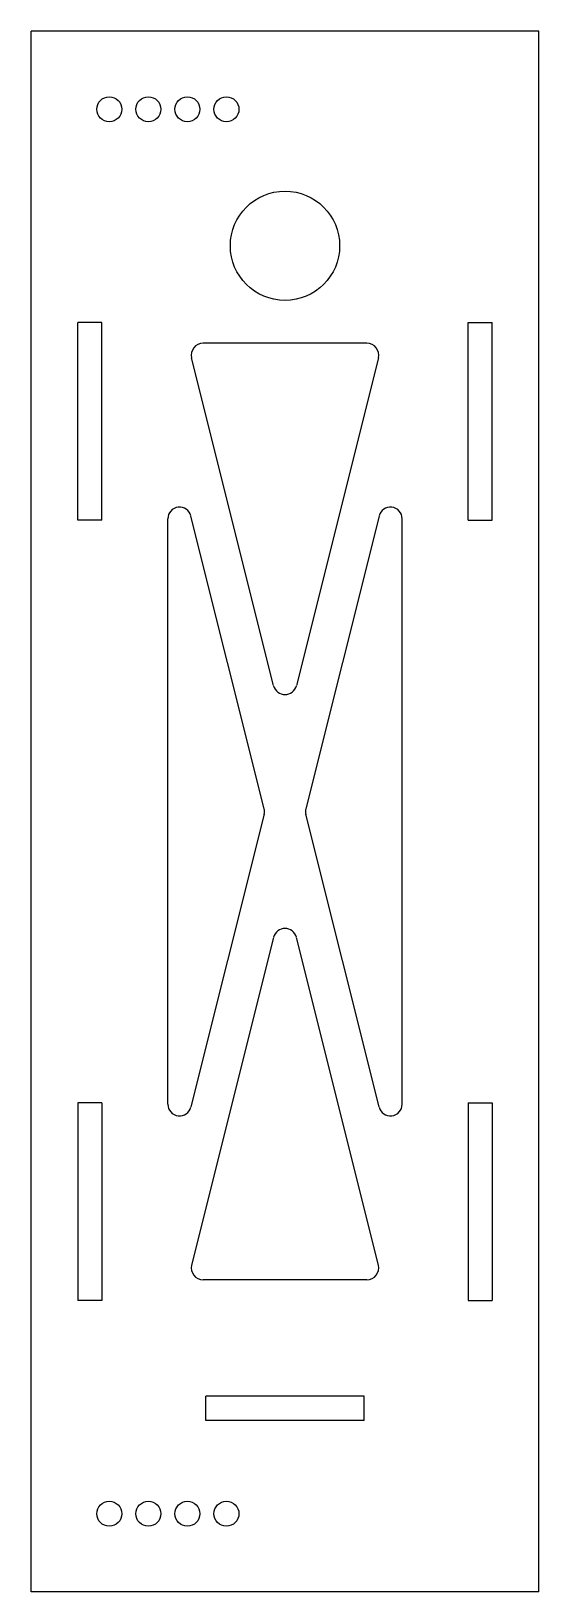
# Model space of a CAD drawing. Header units: millimetres. Extents: x -32 to 32, y -100 to 100.
import ezdxf

# ---------------------------------------------------------------- set-up
doc = ezdxf.new("R2010")
doc.units = ezdxf.units.MM

msp = doc.modelspace()

# ---------------------------------------------------------------- linework, layer by layer
at = {"color": 7, "linetype": 'Continuous', "lineweight": 25}
for p, q in [((-32.5, -100), (-32.5, 100)), ((32.5, 100), (-32.5, 100)), ((32.5, -100), (32.5, 100)), ((-26.55, 37.35), (-26.55, 62.65)), ((-23.45, 62.65), (-26.55, 62.65)), ((-23.45, 37.35), (-23.45, 62.65)), ((23.45, 37.35), (23.45, 62.65)), ((23.45, 62.65), (26.55, 62.65)), ((26.55, 37.35), (26.55, 62.65)), ((10.5, 60), (-10.5, 60)), ((-1.46, 16.13), (-11.96, 58.14)), ((11.96, 58.14), (1.46, 16.13)), ((-23.45, 37.35), (-26.55, 37.35)), ((-15, -37.51), (-15, 37.51)), ((-2.67, 0.36), (-12.04, 37.87)), ((12.04, 37.87), (2.67, 0.36)), ((15, -37.51), (15, 37.51)), ((23.45, 37.35), (26.55, 37.35)), ((-2.67, -0.36), (-12.04, -37.87)), ((12.04, -37.87), (2.67, -0.36)), ((-1.46, -16.13), (-11.96, -58.14)), ((11.96, -58.14), (1.46, -16.13)), ((-23.45, -37.35), (-26.55, -37.35)), ((-26.55, -37.35), (-26.55, -62.65)), ((-23.45, -37.35), (-23.45, -62.65)), ((23.45, -37.35), (23.45, -62.65)), ((23.45, -37.35), (26.55, -37.35)), ((26.55, -37.35), (26.55, -62.65)), ((10.5, -60), (-10.5, -60)), ((-23.45, -62.65), (-26.55, -62.65)), ((23.45, -62.65), (26.55, -62.65)), ((-10.15, -78.05), (-10.15, -74.95)), ((10.15, -74.95), (-10.15, -74.95)), ((10.15, -78.05), (10.15, -74.95)), ((10.15, -78.05), (-10.15, -78.05)), ((32.5, -100), (-32.5, -100))]:
    msp.add_line(p, q, dxfattribs=at)
for centre, radius in [((-22.5, 90), 1.6), ((-17.5, 90), 1.6), ((-12.5, 90), 1.6), ((-7.5, 90), 1.6), ((0, 72.5), 7), ((-22.5, -90), 1.6), ((-17.5, -90), 1.6), ((-12.5, -90), 1.6), ((-7.5, -90), 1.6)]:
    msp.add_circle(centre, radius, dxfattribs=at)
for centre, start, end in [((-10.5, 58.5), 90, 194.0362), ((10.5, 58.5), 345.9638, 90), ((-13.5, 37.51), 14.0362, 180), ((13.5, 37.51), 0, 165.9638), ((0, 16.49), 194.0362, 345.9638), ((-4.12, 0), 345.9638, 14.0362), ((4.12, 0), 165.9638, 194.0362), ((0, -16.49), 14.0362, 165.9638), ((-13.5, -37.51), 180, 345.9638), ((13.5, -37.51), 194.0362, 0), ((-10.5, -58.5), 165.9638, 270), ((10.5, -58.5), 270, 14.0362)]:
    msp.add_arc(centre, 1.5, start, end, dxfattribs=at)

doc.saveas('drawing.dxf')
